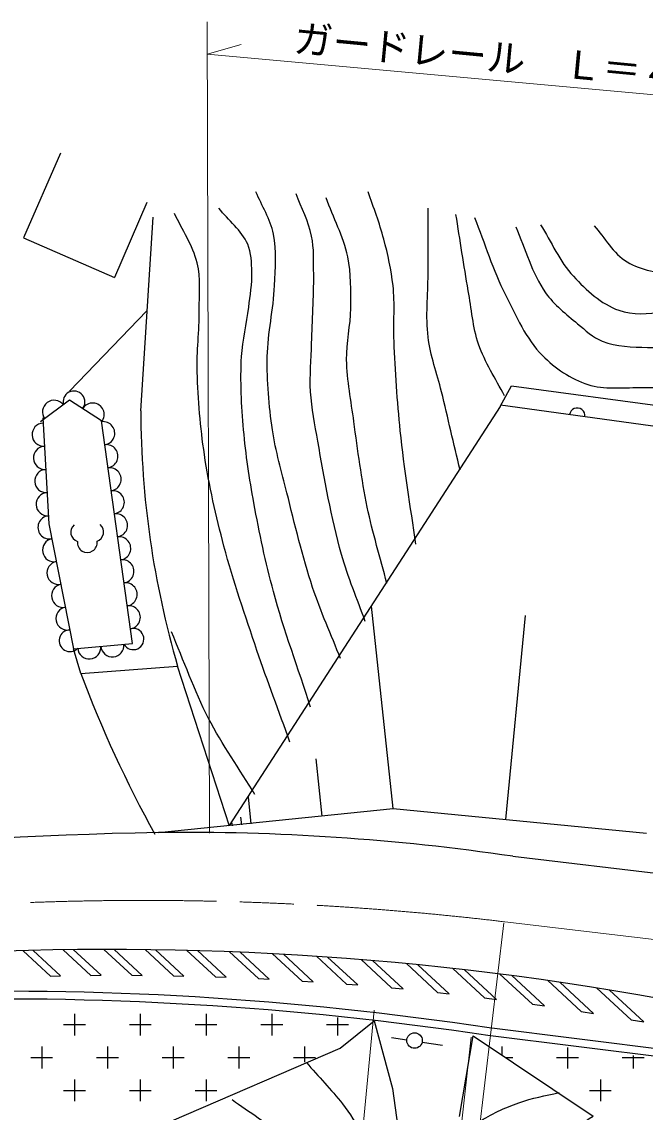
# Model space of a CAD drawing. Units: millimetres, scale not verified. Extents: x 40000 to 680000, y 20000 to 380000.
# Drawn here: x 128117 to 168358, y 274363 to 344768 of the extents above; entities that cross this region are included whole.
import ezdxf
from ezdxf.enums import TextEntityAlignment as Align

# ---------------------------------------------------------------- set-up
doc = ezdxf.new("R2010")
doc.units = ezdxf.units.MM
doc.header["$LTSCALE"] = 1000
doc.linetypes.add('CHAIN', pattern=[18.5, 12, -1.5, 3.5, -1.5])
for name, color, linetype, lineweight in [('M-BGD', 7, 'Continuous', 25), ('M-BMK', 2, 'CHAIN', 13), ('M-STR-HTXT', 7, 'Continuous', 13), ('M-STR-STRC', 7, 'Continuous', 25)]:
    doc.layers.add(name, color=color, linetype=linetype, lineweight=lineweight)
doc.styles.add('ＭＳ ゴシック', font='')
doc.styles.get('ＭＳ ゴシック').set_extended_font_data('MS Gothic')

msp = doc.modelspace()

# ---------------------------------------------------------------- linework, layer by layer
at = {"layer": 'M-BGD'}
for p, q in [((130606, 336289), (128229, 330816)), ((136196, 333095), (134098, 328266)), ((135796, 319654), (136595, 332163)), ((128229, 330816), (134098, 328266)), ((131205, 320918), (136196, 326108)), ((159002, 319937), (159734, 321267)), ((159734, 321267), (179030, 318672)), ((131195, 320328), (129332, 318930)), ((133257, 318997), (131195, 320328)), ((159002, 319937), (141504, 292884)), ((178818, 317288), (159023, 320016)), ((129465, 319196), (129864, 312343)), ((135254, 304624), (133257, 318997)), ((129864, 312343), (131461, 304292)), ((152082, 293970), (150681, 307046)), ((159352, 293260), (160638, 306438)), ((131461, 304292), (135254, 304624)), ((131920, 302686), (131461, 304292)), ((131920, 302686), (138175, 303152)), ((141519, 292839), (138175, 303152)), ((147505, 293480), (147108, 297185)), ((142928, 292990), (142741, 294734)), ((136934, 292414), (152082, 293970)), ((152082, 293970), (168450, 292373)), ((141707, 292859), (141682, 293092)), ((142317, 292924), (142265, 293419)), ((159823, 290884), (178620, 288655)), ((131522, 280722), (131522, 279308)), ((135765, 280722), (135765, 279308)), ((140008, 280722), (140008, 279308)), ((144250, 280722), (144250, 279308)), ((148493, 280474), (148493, 279308)), ((148672, 278499), (150867, 280263)), ((150867, 280263), (152036, 275884)), ((130815, 280015), (132229, 280015)), ((135058, 280015), (136472, 280015)), ((139301, 280015), (140715, 280015)), ((143543, 280015), (144957, 280015)), ((147786, 280015), (149200, 280015)), ((269156, 266028), (158276, 279805)), ((151974, 279190), (152973, 279038)), ((153960, 278889), (155267, 278691)), ((156361, 274087), (157255, 279298)), ((157255, 279298), (164990, 274108)), ((269094, 265532), (158208, 279310)), ((129401, 278601), (129401, 277186)), ((133644, 278601), (133644, 277186)), ((137792, 273808), (148672, 278499)), ((137886, 278601), (137886, 277186)), ((142129, 278601), (142129, 277186)), ((146372, 278601), (146372, 277586)), ((159100, 278601), (159100, 278060)), ((163342, 278546), (163342, 277186)), ((128694, 277893), (130108, 277893)), ((132937, 277893), (134351, 277893)), ((137179, 277893), (138593, 277893)), ((141422, 277893), (142836, 277893)), ((145664, 277893), (147079, 277893)), ((159348, 277893), (159807, 277893)), ((162635, 277893), (164049, 277893)), ((166878, 277893), (168292, 277893)), ((167585, 278023), (167585, 277186)), ((131522, 276479), (131522, 275065)), ((135765, 276479), (135765, 275065)), ((140008, 276479), (140008, 275065)), ((165463, 276479), (165463, 275065)), ((130815, 275772), (132229, 275772)), ((135058, 275772), (136472, 275772)), ((139301, 275772), (140715, 275772)), ((152036, 275884), (152568, 272224)), ((164756, 275772), (166171, 275772))]:
    msp.add_line(p, q, dxfattribs=at)
msp.add_circle((153471, 278990), 500, dxfattribs=at)
for centre, radius, start, end in [((131485, 320217), 708, 321.93598, 195.12712), ((130201, 319583), 750, 36.8699, 216.8699), ((132687, 319412), 743, 320.95782, 150.24179), ((195397, 319823), 59601, 180.16278, 196.24295), ((163967, 319334), 500, 352.1532, 172.1532), ((133368, 318201), 750, 277.90716, 97.90716), ((129528, 318111), 750, 93.33385, 273.33385), ((129615, 316613), 750, 93.33385, 273.33385), ((133574, 316715), 750, 277.90716, 97.90716), ((129702, 315116), 750, 93.33385, 273.33385), ((133781, 315229), 750, 277.90716, 97.90716), ((129790, 313619), 750, 93.33385, 273.33385), ((133987, 313744), 750, 277.90716, 97.90716), ((129906, 312124), 749, 95.60012, 281.29104), ((134193, 312258), 750, 277.90716, 97.90716), ((131913, 311819), 636, 131.89258, 251.61557), ((132761, 311826), 636, 289.3307, 49.05368), ((130199, 310654), 750, 101.21884, 281.21884), ((132343, 311134), 635, 172.61329, 8.33297), ((134400, 310772), 750, 277.90716, 97.90716), ((130491, 309182), 750, 101.21884, 281.21884), ((134606, 309286), 750, 277.90716, 97.90716), ((130783, 307711), 750, 101.21884, 281.21884), ((134812, 307801), 750, 277.90716, 97.90716), ((131074, 306240), 750, 101.21884, 281.21884), ((135019, 306315), 750, 277.90716, 97.90716), ((135309, 304913), 685, 209.38728, 105.87265), ((131222, 304803), 701, 90.10023, 315.79188), ((132471, 304380), 750, 185.01311, 5.01311), ((133965, 304511), 750, 185.01311, 5.01311), ((205150, 330189), 78224, 200.58457, 208.96571), ((141303, 27713), 264738, 90.94571, 101.25684), ((138773, 147979), 144447, 81.62033, 90.72941), ((126840, 72223), 209949, 81.38856, 91.80806), ((126840, 72223), 209449, 81.38674, 91.80817)]:
    msp.add_arc(centre, radius, start, end, dxfattribs=at)
for points, knots in [([(148688, 303651), (148089, 305182), (147407, 306682), (146892, 308242), (146228, 310250), (145742, 312313), (145228, 314364), (144891, 315710), (144501, 317050), (144297, 318423), (144064, 319984), (143940, 321569), (143964, 323147), (143988, 324685), (144367, 326201), (144430, 327738), (144475, 328847), (144591, 329980), (144363, 331065), (144161, 332029), (143609, 332884), (143232, 333793)], [0, 0, 0, 0, 1, 1, 1, 2, 2, 2, 3, 3, 3, 4, 4, 4, 5, 5, 5, 6, 6, 6, 7, 7, 7, 7]), ([(153546, 311037), (153213, 313477), (152799, 315907), (152548, 318356), (152350, 320280), (152233, 322213), (152148, 324145), (152096, 325342), (152211, 326547), (152082, 327738), (151972, 328750), (151741, 329748), (151483, 330733), (151211, 331771), (150817, 332773), (150485, 333793)], [0, 0, 0, 0, 1, 1, 1, 2, 2, 2, 3, 3, 3, 4, 4, 4, 5, 5, 5, 5]), ([(150285, 306047), (149775, 307488), (149167, 308899), (148755, 310372), (148082, 312772), (147660, 315237), (147224, 317691), (147037, 318750), (146825, 319811), (146759, 320885), (146694, 321925), (146799, 322970), (146825, 324012), (146863, 325498), (146976, 326984), (146958, 328470), (146948, 329292), (146990, 330127), (146825, 330932), (146631, 331881), (146160, 332751), (145827, 333660)], [0, 0, 0, 0, 1, 1, 1, 2, 2, 2, 3, 3, 3, 4, 4, 4, 5, 5, 5, 6, 6, 6, 7, 7, 7, 7]), ([(151683, 308509), (151261, 310150), (150760, 311773), (150418, 313432), (150042, 315257), (149805, 317109), (149553, 318955), (149372, 320283), (149112, 321608), (149087, 322947), (149067, 324060), (149343, 325162), (149354, 326274), (149365, 327385), (149382, 328514), (149154, 329601), (148878, 330920), (148222, 332130), (147757, 333394)], [0, 0, 0, 0, 1, 1, 1, 2, 2, 2, 3, 3, 3, 4, 4, 4, 5, 5, 5, 6, 6, 6, 6]), ([(145428, 298262), (144718, 300236), (143970, 302196), (143299, 304183), (142546, 306410), (141770, 308632), (141169, 310904), (140653, 312855), (140204, 314830), (139905, 316826), (139641, 318587), (139487, 320369), (139439, 322149), (139403, 323480), (139579, 324810), (139572, 326141), (139567, 327163), (139679, 328209), (139439, 329202), (139165, 330341), (138463, 331331), (137975, 332396)], [0, 0, 0, 0, 1, 1, 1, 2, 2, 2, 3, 3, 3, 4, 4, 4, 5, 5, 5, 6, 6, 6, 7, 7, 7, 7]), ([(146759, 300524), (145960, 303008), (145045, 305457), (144363, 307976), (143853, 309862), (143446, 311776), (143099, 313699), (142816, 315264), (142567, 316838), (142434, 318423), (142301, 319993), (142209, 321574), (142300, 323147), (142363, 324221), (142641, 325272), (142766, 326341), (142854, 327093), (142988, 327847), (142966, 328603), (142948, 329208), (142942, 329845), (142700, 330400), (142303, 331311), (141458, 331952), (140837, 332729)], [0, 0, 0, 0, 1, 1, 1, 2, 2, 2, 3, 3, 3, 4, 4, 4, 5, 5, 5, 6, 6, 6, 7, 7, 7, 8, 8, 8, 8]), ([(156407, 315828), (156008, 317513), (155615, 319201), (155209, 320885), (154925, 322061), (154489, 323210), (154344, 324411), (154182, 325755), (154344, 327117), (154344, 328470), (154344, 329890), (154344, 331309), (154344, 332729)], [0, 0, 0, 0, 1, 1, 1, 2, 2, 2, 3, 3, 3, 4, 4, 4, 4]), ([(159268, 320619), (158713, 321728), (158003, 322771), (157604, 323946), (157227, 325058), (157144, 326249), (156939, 327406), (156649, 329043), (156407, 330688), (156141, 332329)], [0, 0, 0, 0, 1, 1, 1, 2, 2, 2, 3, 3, 3, 3]), ([(157338, 332130), (158004, 330466), (158532, 328741), (159334, 327139), (160021, 325769), (160656, 324308), (161730, 323214), (162540, 322388), (163557, 321707), (164658, 321351), (165714, 321008), (166874, 321160), (167985, 321151), (170027, 321134), (172079, 321165), (174106, 321417), (175410, 321579), (176708, 321834), (177965, 322216), (178813, 322473), (179626, 322836), (180427, 323214), (181819, 323870), (183210, 324551), (184486, 325409), (185702, 326228), (186749, 327273), (187880, 328204)], [0, 0, 0, 0, 1, 1, 1, 2, 2, 2, 3, 3, 3, 4, 4, 4, 5, 5, 5, 6, 6, 6, 7, 7, 7, 8, 8, 8, 9, 9, 9, 9]), ([(161597, 331664), (162307, 330555), (162830, 329302), (163726, 328337), (164556, 327443), (165506, 326554), (166654, 326141), (167552, 325818), (168564, 325920), (169515, 326008), (171058, 326151), (172566, 326595), (174040, 327073), (175846, 327658), (177544, 328537), (179296, 329269)], [0, 0, 0, 0, 1, 1, 1, 2, 2, 2, 3, 3, 3, 4, 4, 4, 5, 5, 5, 5]), ([(160000, 331531), (160643, 330112), (161032, 328547), (161930, 327273), (162480, 326490), (163256, 325887), (163992, 325276), (164494, 324860), (164982, 324385), (165589, 324145), (166505, 323784), (167532, 323777), (168517, 323746), (169739, 323707), (170968, 323825), (172177, 324012), (173777, 324260), (175378, 324592), (176901, 325143), (179344, 326028), (181559, 327450), (183887, 328603)], [0, 0, 0, 0, 1, 1, 1, 2, 2, 2, 3, 3, 3, 4, 4, 4, 5, 5, 5, 6, 6, 6, 7, 7, 7, 7]), ([(165057, 331598), (165767, 330821), (166279, 329800), (167186, 329269), (168110, 328727), (169243, 328501), (170313, 328537), (171681, 328582), (172931, 329335), (174239, 329734)], [0, 0, 0, 0, 1, 1, 1, 2, 2, 2, 3, 3, 3, 3]), ([(143166, 294868), (142167, 296509), (141051, 298084), (140171, 299792), (139243, 301594), (138574, 303518), (137776, 305381)], [0, 0, 0, 0, 1, 1, 1, 2, 2, 2, 2]), ([(146492, 277568), (147269, 276681), (148079, 275822), (148821, 274906), (149310, 274303), (149646, 273567), (150219, 273043), (151277, 272076), (152445, 270831), (153878, 270781), (154354, 270764), (154753, 271172), (155143, 271446), (156054, 272088), (156684, 273081), (157604, 273709), (158400, 274251), (159296, 274641), (160199, 274973), (161038, 275281), (161930, 275416), (162795, 275638)], [0, 0, 0, 0, 1, 1, 1, 2, 2, 2, 3, 3, 3, 4, 4, 4, 5, 5, 5, 6, 6, 6, 7, 7, 7, 7]), ([(141702, 275172), (142788, 274352), (144013, 273687), (144962, 272711), (145949, 271696), (146707, 270471), (147424, 269250), (147921, 268404), (148273, 267479), (148688, 266589), (149049, 265815), (149278, 264969), (149753, 264260), (150277, 263478), (150893, 262710), (151683, 262197), (152253, 261827), (152933, 261569), (153612, 261532), (154112, 261505), (154650, 261602), (155076, 261865), (155787, 262302), (156224, 263090), (156673, 263794), (157201, 264623), (157498, 265577), (157937, 266456), (158385, 267352), (158799, 268270), (159334, 269117), (159868, 269961), (160407, 270825), (161131, 271513), (162255, 272580), (163704, 273243), (164990, 274108)], [0, 0, 0, 0, 1, 1, 1, 2, 2, 2, 3, 3, 3, 4, 4, 4, 5, 5, 5, 6, 6, 6, 7, 7, 7, 8, 8, 8, 9, 9, 9, 10, 10, 10, 11, 11, 11, 12, 12, 12, 12])]:
    msp.add_open_spline(points, degree=3, knots=knots, dxfattribs=at)
at = {"layer": 'M-BMK'}
msp.add_line((159133, 286675), (169850, 285413), dxfattribs=at)
msp.add_arc((135970, 90419), 197619, 83.2689, 108.58968, dxfattribs=at)
at = {"layer": 'M-STR-HTXT'}
for p, q in [((140225, 292385), (140076, 344768)), ((140076, 342681), (142271, 343304)), ((140076, 342681), (192314, 337923)), ((159239, 286596), (154581, 247338)), ((150872, 280941), (147012, 241150)), ((157126, 279211), (152851, 240568))]:
    msp.add_line(p, q, dxfattribs=at)
at = {"layer": 'M-STR-STRC'}
for p, q in [((128199, 284792), (129966, 283156)), ((128843, 284810), (130614, 283169)), ((130787, 284849), (132572, 283196)), ((131440, 284858), (133230, 283200)), ((133412, 284872), (135217, 283201)), ((134074, 284872), (135884, 283196)), ((136074, 284860), (137901, 283168)), ((136746, 284851), (138578, 283154)), ((138776, 284811), (140627, 283098)), ((139458, 284793), (141315, 283074)), ((141519, 284724), (143396, 282986)), ((142212, 284696), (144095, 282952)), ((144306, 284597), (146212, 282833)), ((145009, 284559), (146923, 282787)), ((147138, 284428), (149076, 282634)), ((147853, 284379), (149799, 282577)), ((150018, 284214), (151991, 282388)), ((150746, 284154), (152728, 282318)), ((152949, 283954), (154960, 282091)), ((153690, 283881), (155711, 282009)), ((129966, 283156), (130614, 283169)), ((132572, 283196), (133230, 283200)), ((135217, 283201), (135884, 283196)), ((137901, 283168), (138578, 283154)), ((140627, 283098), (141315, 283074)), ((155934, 283643), (157987, 281741)), ((156688, 283557), (158754, 281645)), ((158975, 283280), (161076, 281335)), ((159745, 283180), (161859, 281223)), ((143396, 282986), (144095, 282952)), ((146212, 282833), (146923, 282787)), ((149076, 282634), (149799, 282577)), ((151991, 282388), (152728, 282318)), ((162078, 282860), (164231, 280867)), ((162863, 282746), (165031, 280740)), ((165245, 282381), (167457, 280333)), ((154960, 282091), (155711, 282009)), ((157987, 281741), (158754, 281645)), ((166048, 282251), (168275, 280189)), ((161076, 281335), (161859, 281223)), ((164231, 280867), (165031, 280740)), ((167457, 280333), (168275, 280189))]:
    msp.add_line(p, q, dxfattribs=at)
msp.add_arc((133845, 85781), 199091, 79.24176, 93.8035, dxfattribs=at)

# ---------------------------------------------------------------- texts
at = {"layer": 'M-STR-HTXT', "style": 'ＭＳ ゴシック'}
msp.add_text('ガードレール\u3000Ｌ＝４７．０', height=1833, rotation=354.582, dxfattribs=at).set_placement((161875, 342198), align=Align.MIDDLE_CENTER)

doc.saveas('drawing.dxf')
